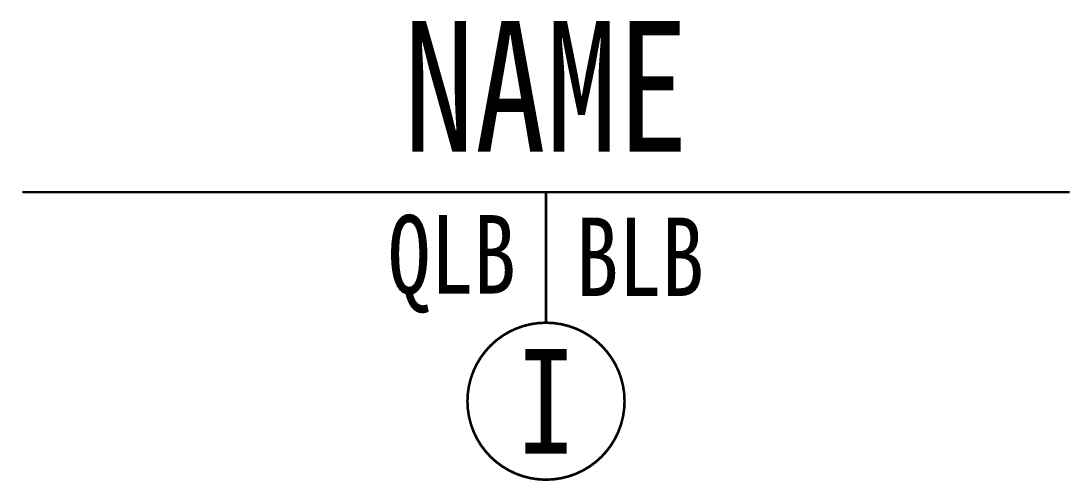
# Model space of a CAD drawing. Header units: inches. Extents: x -20.1 to 20, y -11 to 6.5.
import ezdxf
from ezdxf.enums import TextEntityAlignment as Align

# ---------------------------------------------------------------- set-up
doc = ezdxf.new("R2010")
doc.units = ezdxf.units.IN
doc.header["$MEASUREMENT"] = 0
doc.styles.add('HZ', font='SimSun.ttf', dxfattribs={"width": 0.75})

msp = doc.modelspace()

# ---------------------------------------------------------------- linework, layer by layer
at = {"color": 7, "const_width": 0.1}
for points in [[(-20.003, 0.007), (19.997, 0.007)], [(-0.003, 0.007), (-0.003, -4.993)]]:
    msp.add_lwpolyline(points, dxfattribs=at)
msp.add_lwpolyline([(-3.003, -7.981, 1), (2.997, -7.981, 1)], format="xyb", close=True, dxfattribs=at)

# ---------------------------------------------------------------- texts
at = {"style": 'HZ', "width": 0.8}
msp.add_attdef('NAME', text='', height=5, dxfattribs=at).set_placement((-0.003, 4.049), align=Align.MIDDLE)
msp.add_attdef('QLB', text='', height=3, dxfattribs=at).set_placement((-1.146, -2.368), align=Align.MIDDLE_RIGHT)
msp.add_attdef('BLB', text='', height=3, dxfattribs=at).set_placement((1.139, -2.462), align=Align.MIDDLE_LEFT)
msp.add_attdef('I', text='I', height=4, dxfattribs=at).set_placement((-0.003, -7.981), align=Align.MIDDLE_CENTER)

doc.saveas('drawing.dxf')
